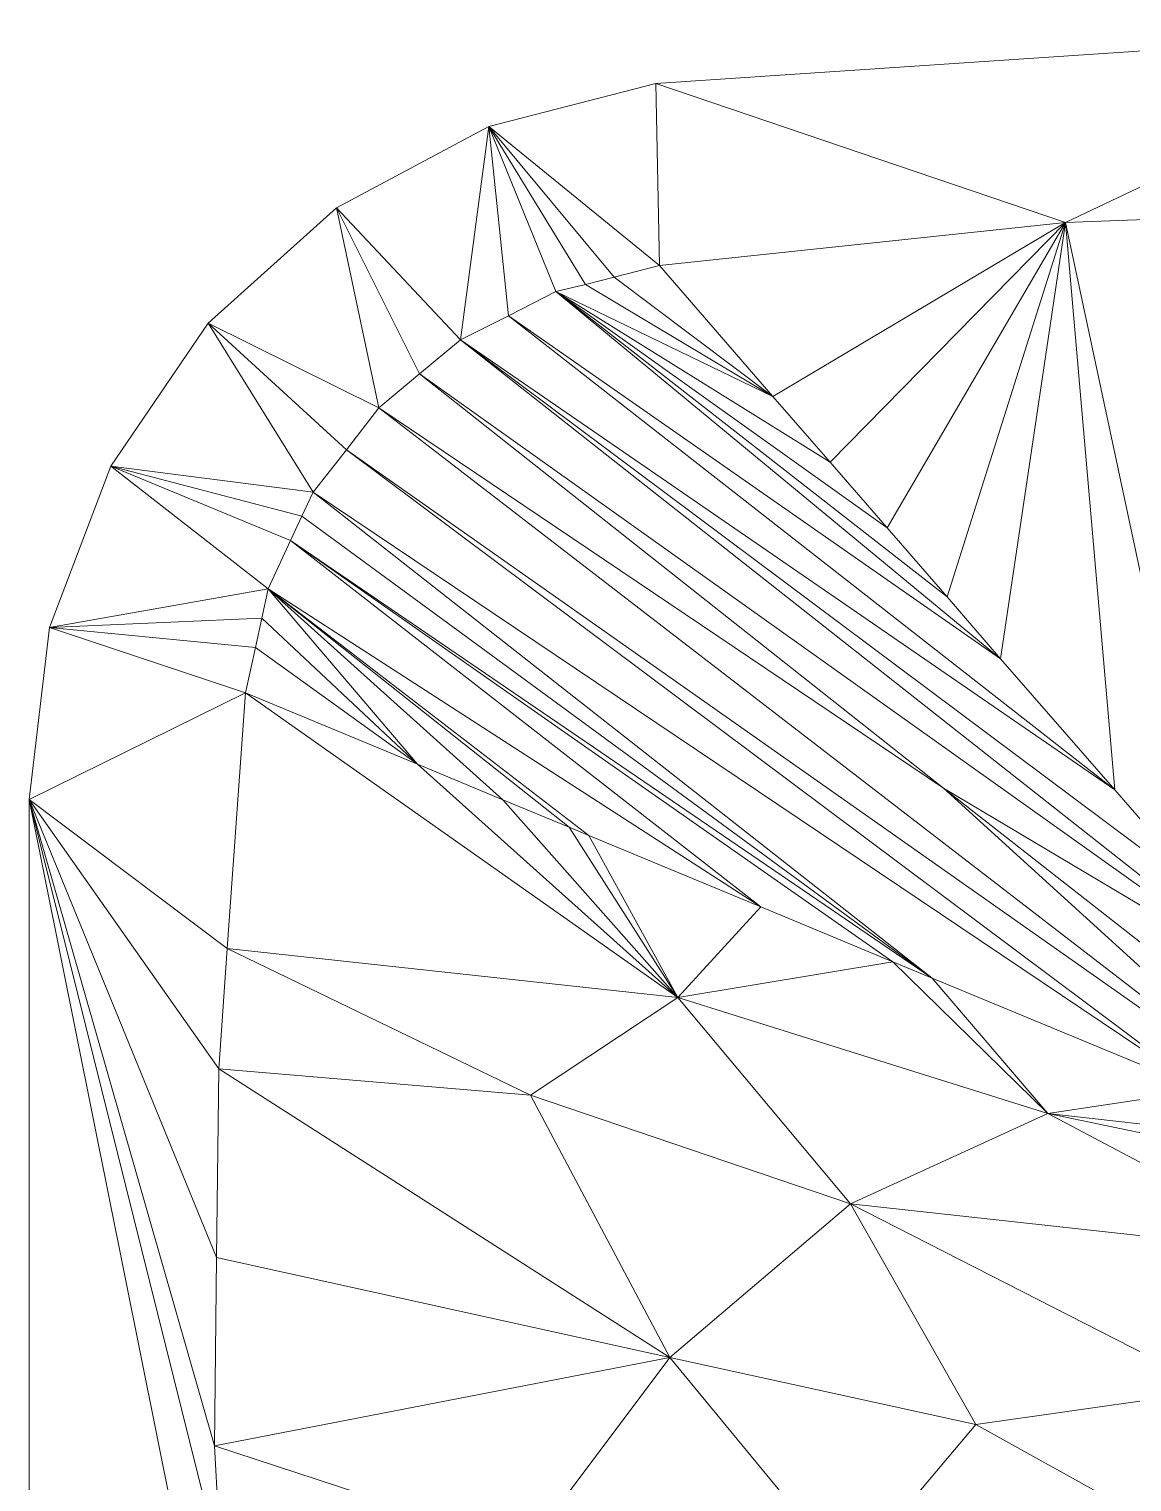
# Model space of a CAD drawing. Header units: inches. Extents: x 20461 to 27285, y -26063 to -19005.
# Drawn here: x 25513.54 to 25518.12, y -22411.91 to -22405.88 of the extents above; entities that cross this region are included whole.
import ezdxf

# ---------------------------------------------------------------- set-up
doc = ezdxf.new("R2010")
doc.units = ezdxf.units.IN
doc.header["$MEASUREMENT"] = 0
doc.layers.add('A-GENM', color=13, linetype='Continuous', lineweight=9)

# ---------------------------------------------------------------- blocks, each defined once
blk = doc.blocks.new('Drinking_Fountain-Haws_Corporation-Wall_Mounted_1119-1119-2447-1119-2447 - Drinking_Fountain-Haws_Corporation-Wall_Mounted_1119-1119-2447-300512 - 184570-300653-Site Plan - Phase 1')
at = {"layer": 'A-GENM'}
for p, q in [((20.604, 24.2045), (23.9995, 24.4301)), ((23.9995, 24.4301), (22.3062, 23.6273)), ((20.604, 24.2045), (19.9097, 24.0258)), ((20.6187, 23.4486), (20.604, 24.2045)), ((20.604, 24.2045), (22.3062, 23.6273)), ((19.9097, 24.0258), (19.2769, 23.6874)), ((19.9097, 24.0258), (19.7925, 23.1395)), ((20.6187, 23.4486), (19.9097, 24.0258)), ((19.9097, 24.0258), (20.3111, 23.3695)), ((19.9097, 24.0258), (20.4312, 23.4003)), ((19.9097, 24.0258), (20.188, 23.3402)), ((19.9097, 24.0258), (19.9917, 23.2392)), ((19.2769, 23.6874), (18.7437, 23.2084)), ((19.7925, 23.1395), (19.2769, 23.6874)), ((19.2769, 23.6874), (19.6226, 22.9989)), ((19.2769, 23.6874), (19.4527, 22.8568)), ((23.9995, 23.6874), (22.3062, 23.6273)), ((20.6187, 23.4486), (22.3062, 23.6273)), ((22.3062, 23.6273), (21.0903, 22.9037)), ((22.3062, 23.6273), (21.3277, 22.6312)), ((22.3062, 23.6273), (21.565, 22.3588)), ((22.3062, 23.6273), (21.814, 22.0717)), ((22.3062, 23.6273), (22.0366, 21.8153)), ((22.5112, 21.2704), (22.3062, 23.6273)), ((22.3062, 23.6273), (22.9068, 20.8134)), ((20.6187, 23.4486), (20.4312, 23.4003)), ((20.6187, 23.4486), (21.0903, 22.9037)), ((20.3111, 23.3695), (20.188, 23.3402)), ((20.3111, 23.3695), (20.4312, 23.4003)), ((20.3111, 23.3695), (21.0903, 22.9037)), ((20.4312, 23.4003), (21.0903, 22.9037)), ((20.188, 23.3402), (19.9917, 23.2392)), ((21.565, 22.3588), (20.188, 23.3402)), ((21.0903, 22.9037), (20.188, 23.3402)), ((20.188, 23.3402), (21.814, 22.0717)), ((20.188, 23.3402), (21.3277, 22.6312)), ((20.188, 23.3402), (22.0366, 21.8153)), ((19.7925, 23.1395), (19.9917, 23.2392)), ((22.5112, 21.2704), (19.9917, 23.2392)), ((22.0366, 21.8153), (19.9917, 23.2392)), ((18.3394, 22.6151), (18.7437, 23.2084)), ((19.1802, 22.5067), (18.7437, 23.2084)), ((18.7437, 23.2084), (19.3179, 22.6825)), ((18.7437, 23.2084), (19.4527, 22.8568)), ((19.7925, 23.1395), (19.6226, 22.9989)), ((19.7925, 23.1395), (22.5112, 21.2704)), ((19.7925, 23.1395), (22.9068, 20.8134)), ((19.7925, 23.1395), (23.2554, 20.412)), ((19.6226, 22.9989), (19.4527, 22.8568)), ((19.6226, 22.9989), (23.2554, 20.412)), ((19.6226, 22.9989), (21.7993, 21.2777)), ((21.0903, 22.9037), (21.3277, 22.6312)), ((19.3179, 22.6825), (19.4527, 22.8568)), ((23.437, 19.788), (19.4527, 22.8568)), ((19.4527, 22.8568), (21.7993, 21.2777)), ((19.1802, 22.5067), (19.3179, 22.6825)), ((19.3179, 22.6825), (23.437, 19.788)), ((19.3179, 22.6825), (22.8775, 20.0224)), ((21.565, 22.3588), (21.3277, 22.6312)), ((18.3394, 22.6151), (18.0845, 21.9442)), ((19.1802, 22.5067), (18.3394, 22.6151)), ((18.9927, 22.1054), (18.3394, 22.6151)), ((18.3394, 22.6151), (19.0864, 22.3061)), ((18.3394, 22.6151), (19.1333, 22.4071)), ((19.1802, 22.5067), (19.1333, 22.4071)), ((19.1802, 22.5067), (21.7525, 20.4882)), ((19.1802, 22.5067), (22.8775, 20.0224)), ((19.0864, 22.3061), (19.1333, 22.4071)), ((19.1333, 22.4071), (21.7525, 20.4882)), ((21.565, 22.3588), (21.814, 22.0717)), ((18.9927, 22.1054), (19.0864, 22.3061)), ((19.0864, 22.3061), (21.0405, 20.7841)), ((19.0864, 22.3061), (21.7525, 20.4882)), ((19.0864, 22.3061), (21.5884, 20.557)), ((18.9927, 22.1054), (18.0845, 21.9442)), ((18.9927, 22.1054), (18.9663, 21.9838)), ((18.9927, 22.1054), (21.0405, 20.7841)), ((18.9927, 22.1054), (20.2437, 21.1151)), ((18.9927, 22.1054), (20.3257, 21.0814)), ((18.9927, 22.1054), (19.9683, 21.2294)), ((18.9927, 22.1054), (19.6138, 21.3773)), ((21.814, 22.0717), (22.0366, 21.8153)), ((18.0845, 21.9442), (18.9663, 21.9838)), ((18.9663, 21.9838), (18.94, 21.8622)), ((18.9663, 21.9838), (19.6138, 21.3773)), ((18.0845, 21.9442), (17.9995, 21.2309)), ((18.0845, 21.9442), (18.94, 21.8622)), ((18.0845, 21.9442), (18.8989, 21.6732)), ((18.94, 21.8622), (18.8989, 21.6732)), ((18.94, 21.8622), (19.6138, 21.3773)), ((22.5112, 21.2704), (22.0366, 21.8153)), ((17.9995, 21.2309), (18.8989, 21.6732)), ((18.8228, 20.6112), (18.8989, 21.6732)), ((19.6138, 21.3773), (18.8989, 21.6732)), ((20.6948, 20.4076), (18.8989, 21.6732)), ((19.9683, 21.2294), (19.6138, 21.3773)), ((19.6138, 21.3773), (20.6948, 20.4076)), ((23.9995, 19.5551), (21.7993, 21.2777)), ((23.437, 19.788), (21.7993, 21.2777)), ((23.2554, 20.412), (21.7993, 21.2777)), ((22.5112, 21.2704), (22.9068, 20.8134)), ((17.9995, 12.18), (17.9995, 21.2309)), ((18.77, 18.5458), (17.9995, 21.2309)), ((18.8228, 20.6112), (17.9995, 21.2309)), ((17.9995, 21.2309), (18.7964, 18.0448)), ((17.9995, 21.2309), (18.7876, 20.1117)), ((17.9995, 21.2309), (18.7788, 19.328)), ((17.9995, 21.2309), (18.855, 16.9813)), ((20.2437, 21.1151), (19.9683, 21.2294)), ((19.9683, 21.2294), (20.6948, 20.4076)), ((20.2437, 21.1151), (20.3257, 21.0814)), ((20.2437, 21.1151), (20.6948, 20.4076)), ((21.0405, 20.7841), (20.3257, 21.0814)), ((20.3257, 21.0814), (20.6948, 20.4076)), ((21.0405, 20.7841), (20.6948, 20.4076)), ((21.0405, 20.7841), (21.5884, 20.557)), ((18.8228, 20.6112), (18.7876, 20.1117)), ((18.8228, 20.6112), (20.6948, 20.4076)), ((18.8228, 20.6112), (20.0825, 20.0019)), ((20.6948, 20.4076), (21.5884, 20.557)), ((21.7525, 20.4882), (21.5884, 20.557)), ((21.5884, 20.557), (22.2329, 19.9271)), ((21.7525, 20.4882), (22.8775, 20.0224)), ((21.7525, 20.4882), (22.2329, 19.9271)), ((20.6948, 20.4076), (20.0825, 20.0019)), ((20.6948, 20.4076), (22.2329, 19.9271)), ((20.6948, 20.4076), (21.4126, 19.5507)), ((18.7876, 20.1117), (18.7788, 19.328)), ((20.6626, 18.9135), (18.7876, 20.1117)), ((20.0825, 20.0019), (18.7876, 20.1117)), ((20.6626, 18.9135), (20.0825, 20.0019)), ((20.0825, 20.0019), (21.4126, 19.5507)), ((22.8775, 20.0224), (22.2329, 19.9271)), ((22.2329, 19.9271), (21.4126, 19.5507)), ((23.3374, 19.3397), (22.2329, 19.9271)), ((23.9995, 19.5551), (22.2329, 19.9271)), ((23.437, 19.788), (22.2329, 19.9271)), ((20.6626, 18.9135), (21.4126, 19.5507)), ((23.3374, 19.3397), (21.4126, 19.5507)), ((22.9302, 18.7772), (21.4126, 19.5507)), ((21.9341, 18.6352), (21.4126, 19.5507)), ((18.77, 18.5458), (18.7788, 19.328)), ((20.6626, 18.9135), (18.7788, 19.328)), ((18.77, 18.5458), (20.6626, 18.9135)), ((20.6626, 18.9135), (20.0679, 18.1225)), ((20.6626, 18.9135), (21.9341, 18.6352)), ((20.6626, 18.9135), (21.4068, 18.0111)), ((22.9302, 18.7772), (21.9341, 18.6352)), ((21.9341, 18.6352), (21.4068, 18.0111)), ((21.9341, 18.6352), (22.9302, 18.0829)), ((18.77, 18.5458), (20.0679, 18.1225)), ((18.77, 18.5458), (18.7964, 18.0448))]:
    blk.add_line(p, q, dxfattribs=at)
blk = doc.blocks.new('Locker Rooms_MASTER_ifc-1-Site Plan - Phase 1')
at = {"lineweight": 9}
blk.add_blockref('Drinking_Fountain-Haws_Corporation-Wall_Mounted_1119-1119-2447-1119-2447 - Drinking_Fountain-Haws_Corporation-Wall_Mounted_1119-1119-2447-300512 - 184570-300653-Site Plan - Phase 1', (25495.5386, -22430.3109), dxfattribs=at)

msp = doc.modelspace()

# ---------------------------------------------------------------- block references
at = {"lineweight": 5}
msp.add_blockref('Locker Rooms_MASTER_ifc-1-Site Plan - Phase 1', (0, 0), dxfattribs=at)

doc.saveas('drawing.dxf')
